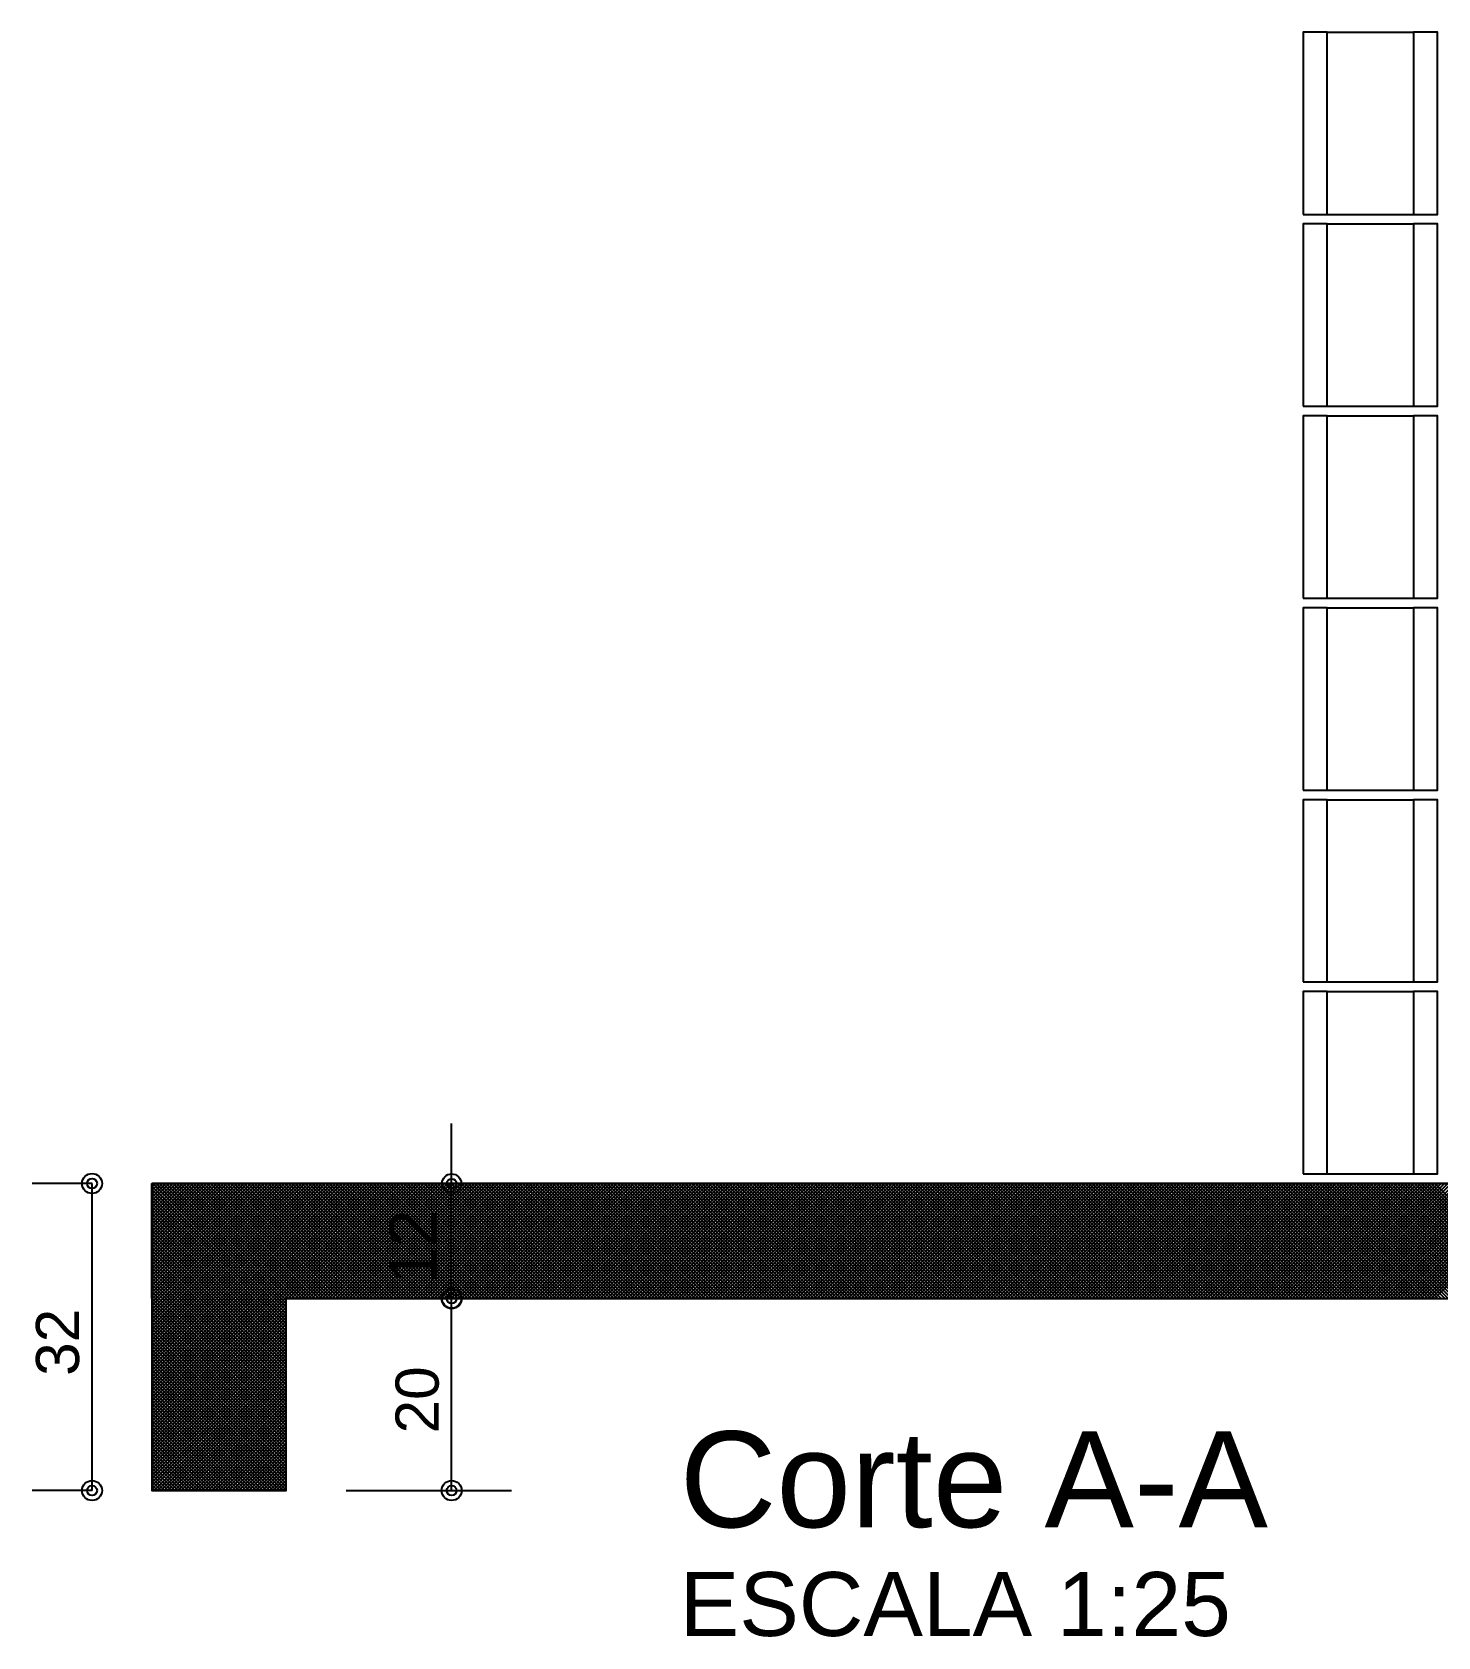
# Model space of a CAD drawing. Extents: x 0 to 119, y 0 to 84.
# Drawn here: x 35.97 to 41.83, y 22.43 to 29.12 of the extents above; entities that cross this region are included whole.
import ezdxf

# ---------------------------------------------------------------- set-up
doc = ezdxf.new("R2010")
doc.units = 0
doc.header["$MEASUREMENT"] = 0
for name, color, linetype in [('10', 252, 'CONTINUOUS'), ('24', 7, 'CONTINUOUS'), ('29', 9, 'CONTINUOUS'), ('32', 250, 'CONTINUOUS'), ('6', 178, 'CONTINUOUS'), ('9', 8, 'CONTINUOUS')]:
    doc.layers.add(name, color=color, linetype=linetype)
doc.styles.add('TQS_ARIAL', font='arial.ttf')

msp = doc.modelspace()

# ---------------------------------------------------------------- linework, layer by layer
at = {"layer": '10', "color": 252, "linetype": 'Continuous'}
for p, q in [((41.370309, 29.123759), (41.730309, 29.123759)), ((41.370309, 28.363759), (41.730309, 28.363759)), ((41.370309, 28.323759), (41.730309, 28.323759)), ((41.370309, 27.563759), (41.730309, 27.563759)), ((41.370309, 27.523759), (41.730309, 27.523759)), ((41.370309, 26.763759), (41.730309, 26.763759)), ((41.370309, 26.723759), (41.730309, 26.723759)), ((41.370309, 25.963759), (41.730309, 25.963759)), ((41.370309, 25.923759), (41.730309, 25.923759)), ((41.370309, 25.163759), (41.730309, 25.163759)), ((41.370309, 25.123759), (41.730309, 25.123759)), ((41.370309, 24.363759), (41.730309, 24.363759))]:
    msp.add_line(p, q, dxfattribs=at)
for points in [[(41.270309, 28.363759), (41.370309, 28.363759), (41.370309, 29.123759), (41.270309, 29.123759), (41.270309, 28.363759)], [(41.730309, 28.363759), (41.830309, 28.363759), (41.830309, 29.123759), (41.730309, 29.123759), (41.730309, 28.363759)], [(41.270309, 27.563759), (41.370309, 27.563759), (41.370309, 28.323759), (41.270309, 28.323759), (41.270309, 27.563759)], [(41.730309, 27.563759), (41.830309, 27.563759), (41.830309, 28.323759), (41.730309, 28.323759), (41.730309, 27.563759)], [(41.270309, 26.763759), (41.370309, 26.763759), (41.370309, 27.523759), (41.270309, 27.523759), (41.270309, 26.763759)], [(41.730309, 26.763759), (41.830309, 26.763759), (41.830309, 27.523759), (41.730309, 27.523759), (41.730309, 26.763759)], [(41.270309, 25.963759), (41.370309, 25.963759), (41.370309, 26.723759), (41.270309, 26.723759), (41.270309, 25.963759)], [(41.730309, 25.963759), (41.830309, 25.963759), (41.830309, 26.723759), (41.730309, 26.723759), (41.730309, 25.963759)], [(41.270309, 25.163759), (41.370309, 25.163759), (41.370309, 25.923759), (41.270309, 25.923759), (41.270309, 25.163759)], [(41.730309, 25.163759), (41.830309, 25.163759), (41.830309, 25.923759), (41.730309, 25.923759), (41.730309, 25.163759)], [(41.270309, 24.363759), (41.370309, 24.363759), (41.370309, 25.123759), (41.270309, 25.123759), (41.270309, 24.363759)], [(41.730309, 24.363759), (41.830309, 24.363759), (41.830309, 25.123759), (41.730309, 25.123759), (41.730309, 24.363759)]]:
    msp.add_lwpolyline(points, dxfattribs=at)
at = {"layer": '29', "color": 9, "linetype": 'Continuous'}
for p, q in [((36.470309, 23.289839), (37.504229, 24.323759)), ((36.470309, 23.303981), (37.490087, 24.323759)), ((36.470309, 23.318123), (37.475945, 24.323759)), ((36.470309, 23.332265), (37.461803, 24.323759)), ((36.470309, 23.346407), (37.44766, 24.323759)), ((36.470309, 23.360549), (37.433518, 24.323759)), ((36.470309, 23.374692), (37.419376, 24.323759)), ((36.470309, 23.388834), (37.405234, 24.323759)), ((36.470309, 23.402976), (37.391092, 24.323759)), ((36.470309, 23.417118), (37.37695, 24.323759)), ((36.470309, 23.43126), (37.362808, 24.323759)), ((36.470309, 23.445402), (37.348665, 24.323759)), ((36.470309, 23.459544), (37.334523, 24.323759)), ((36.470309, 23.473687), (37.320381, 24.323759)), ((36.470309, 23.487829), (37.306239, 24.323759)), ((36.470309, 23.501971), (37.292097, 24.323759)), ((36.470309, 23.516113), (37.277955, 24.323759)), ((36.470309, 23.530255), (37.263813, 24.323759)), ((36.470309, 23.544397), (37.249671, 24.323759)), ((36.470309, 23.558539), (37.235528, 24.323759)), ((36.470309, 23.572682), (37.221386, 24.323759)), ((36.470309, 23.586824), (37.207244, 24.323759)), ((36.470309, 23.600966), (37.193102, 24.323759)), ((36.470309, 23.615108), (37.17896, 24.323759)), ((36.470309, 23.62925), (37.164818, 24.323759)), ((36.470309, 23.643392), (37.150676, 24.323759)), ((36.470309, 23.657534), (37.136533, 24.323759)), ((36.470309, 23.671676), (37.122391, 24.323759)), ((36.470309, 23.685819), (37.108249, 24.323759)), ((36.470309, 23.699961), (37.094107, 24.323759)), ((36.470309, 23.714103), (37.079965, 24.323759)), ((36.470309, 23.728245), (37.065823, 24.323759)), ((36.470309, 23.742387), (37.051681, 24.323759)), ((36.470309, 23.756529), (37.037538, 24.323759)), ((36.470309, 23.770671), (37.023396, 24.323759)), ((36.470309, 23.784814), (37.009254, 24.323759)), ((36.470309, 23.798956), (36.995112, 24.323759)), ((36.470309, 23.813098), (36.98097, 24.323759)), ((36.470309, 23.82724), (36.966828, 24.323759)), ((36.470309, 23.841382), (36.952686, 24.323759)), ((36.470309, 23.855524), (36.938544, 24.323759)), ((36.470309, 23.869666), (36.924401, 24.323759)), ((36.470309, 23.883809), (36.910259, 24.323759)), ((36.470309, 23.897951), (36.896117, 24.323759)), ((36.470309, 23.912093), (36.881975, 24.323759)), ((36.470309, 23.926235), (36.867833, 24.323759)), ((36.470309, 23.940377), (36.853691, 24.323759)), ((36.470309, 23.954519), (36.839549, 24.323759)), ((36.470309, 23.968661), (36.825406, 24.323759)), ((36.470309, 23.982803), (36.811264, 24.323759)), ((36.470309, 23.996946), (36.797122, 24.323759)), ((36.470309, 24.011088), (36.78298, 24.323759)), ((36.470309, 24.02523), (36.768838, 24.323759)), ((36.470309, 24.039372), (36.754696, 24.323759)), ((36.470309, 24.053514), (36.740554, 24.323759)), ((36.470309, 24.067656), (36.726411, 24.323759)), ((36.470309, 24.081798), (36.712269, 24.323759)), ((36.470309, 24.095941), (36.698127, 24.323759)), ((36.470309, 24.110083), (36.683985, 24.323759)), ((36.470309, 24.124225), (36.669843, 24.323759)), ((36.470309, 24.138367), (36.655701, 24.323759)), ((36.470309, 24.152509), (36.641559, 24.323759)), ((36.470309, 24.166651), (36.627417, 24.323759)), ((36.470309, 24.180793), (36.613274, 24.323759)), ((36.470309, 24.194935), (36.599132, 24.323759)), ((36.470309, 24.209078), (36.58499, 24.323759)), ((36.470309, 24.22322), (36.570848, 24.323759)), ((36.470309, 24.237362), (36.556706, 24.323759)), ((36.470309, 24.251504), (36.542564, 24.323759)), ((36.470309, 24.265646), (36.528422, 24.323759)), ((36.470309, 24.279788), (36.514279, 24.323759)), ((36.470309, 24.29393), (36.500137, 24.323759)), ((36.470309, 24.308073), (36.485995, 24.323759)), ((36.470309, 24.322215), (36.471853, 24.323759)), ((36.470309, 24.31259), (37.030309, 23.75259)), ((36.470309, 24.298448), (37.030309, 23.738448)), ((36.473283, 24.323759), (37.030309, 23.766732)), ((36.487425, 24.323759), (37.030309, 23.780874)), ((36.501567, 24.323759), (37.030309, 23.795016)), ((36.515709, 24.323759), (37.030309, 23.809158)), ((36.529851, 24.323759), (37.030309, 23.8233)), ((36.543993, 24.323759), (37.030309, 23.837443)), ((36.558135, 24.323759), (37.038135, 23.843759)), ((36.572277, 24.323759), (37.052277, 23.843759)), ((36.58642, 24.323759), (37.06642, 23.843759)), ((36.600562, 24.323759), (37.080562, 23.843759)), ((36.614704, 24.323759), (37.094704, 23.843759)), ((36.628846, 24.323759), (37.108846, 23.843759)), ((36.642988, 24.323759), (37.122988, 23.843759)), ((36.65713, 24.323759), (37.13713, 23.843759)), ((36.671272, 24.323759), (37.151272, 23.843759)), ((36.685415, 24.323759), (37.165415, 23.843759)), ((36.699557, 24.323759), (37.179557, 23.843759)), ((36.713699, 24.323759), (37.193699, 23.843759)), ((36.727841, 24.323759), (37.207841, 23.843759)), ((36.741983, 24.323759), (37.221983, 23.843759)), ((36.756125, 24.323759), (37.236125, 23.843759)), ((36.770267, 24.323759), (37.250267, 23.843759)), ((36.784409, 24.323759), (37.264409, 23.843759)), ((36.798552, 24.323759), (37.278552, 23.843759)), ((36.812694, 24.323759), (37.292694, 23.843759)), ((36.826836, 24.323759), (37.306836, 23.843759)), ((36.840978, 24.323759), (37.320978, 23.843759)), ((36.85512, 24.323759), (37.33512, 23.843759)), ((36.869262, 24.323759), (37.349262, 23.843759)), ((36.883404, 24.323759), (37.363404, 23.843759)), ((36.897547, 24.323759), (37.377547, 23.843759)), ((36.911689, 24.323759), (37.391689, 23.843759)), ((36.925831, 24.323759), (37.405831, 23.843759)), ((36.939973, 24.323759), (37.419973, 23.843759)), ((36.954115, 24.323759), (37.434115, 23.843759)), ((36.968257, 24.323759), (37.448257, 23.843759)), ((36.982399, 24.323759), (37.462399, 23.843759)), ((36.996542, 24.323759), (37.476542, 23.843759)), ((37.010684, 24.323759), (37.490684, 23.843759)), ((37.024826, 24.323759), (37.504826, 23.843759)), ((37.038371, 23.843759), (37.518371, 24.323759)), ((37.038968, 24.323759), (37.518968, 23.843759)), ((37.052513, 23.843759), (37.532513, 24.323759)), ((37.05311, 24.323759), (37.53311, 23.843759)), ((37.066655, 23.843759), (37.546655, 24.323759)), ((37.067252, 24.323759), (37.547252, 23.843759)), ((37.080797, 23.843759), (37.560797, 24.323759)), ((37.081394, 24.323759), (37.561394, 23.843759)), ((37.09494, 23.843759), (37.57494, 24.323759)), ((37.095536, 24.323759), (37.575536, 23.843759)), ((37.109082, 23.843759), (37.589082, 24.323759)), ((37.109679, 24.323759), (37.589679, 23.843759)), ((37.123224, 23.843759), (37.603224, 24.323759)), ((37.123821, 24.323759), (37.603821, 23.843759)), ((37.137366, 23.843759), (37.617366, 24.323759)), ((37.137963, 24.323759), (37.617963, 23.843759)), ((37.151508, 23.843759), (37.631508, 24.323759)), ((37.152105, 24.323759), (37.632105, 23.843759)), ((37.16565, 23.843759), (37.64565, 24.323759)), ((37.166247, 24.323759), (37.646247, 23.843759)), ((37.179792, 23.843759), (37.659792, 24.323759)), ((37.180389, 24.323759), (37.660389, 23.843759)), ((37.193935, 23.843759), (37.673935, 24.323759)), ((37.194531, 24.323759), (37.674531, 23.843759)), ((37.208077, 23.843759), (37.688077, 24.323759)), ((37.208674, 24.323759), (37.688674, 23.843759)), ((37.222219, 23.843759), (37.702219, 24.323759)), ((37.222816, 24.323759), (37.702816, 23.843759)), ((37.236361, 23.843759), (37.716361, 24.323759)), ((37.236958, 24.323759), (37.716958, 23.843759)), ((37.250503, 23.843759), (37.730503, 24.323759)), ((37.2511, 24.323759), (37.7311, 23.843759)), ((37.264645, 23.843759), (37.744645, 24.323759)), ((37.265242, 24.323759), (37.745242, 23.843759)), ((37.278787, 23.843759), (37.758787, 24.323759)), ((37.279384, 24.323759), (37.759384, 23.843759)), ((37.29293, 23.843759), (37.77293, 24.323759)), ((37.293526, 24.323759), (37.773526, 23.843759)), ((37.307072, 23.843759), (37.787072, 24.323759)), ((37.307669, 24.323759), (37.787669, 23.843759)), ((37.321214, 23.843759), (37.801214, 24.323759)), ((37.321811, 24.323759), (37.801811, 23.843759)), ((37.335356, 23.843759), (37.815356, 24.323759)), ((37.335953, 24.323759), (37.815953, 23.843759)), ((37.349498, 23.843759), (37.829498, 24.323759)), ((37.350095, 24.323759), (37.830095, 23.843759)), ((37.36364, 23.843759), (37.84364, 24.323759)), ((37.364237, 24.323759), (37.844237, 23.843759)), ((37.377782, 23.843759), (37.857782, 24.323759)), ((37.378379, 24.323759), (37.858379, 23.843759)), ((37.391924, 23.843759), (37.871924, 24.323759)), ((37.392521, 24.323759), (37.872521, 23.843759)), ((37.406067, 23.843759), (37.886067, 24.323759)), ((37.406663, 24.323759), (37.886663, 23.843759)), ((37.420209, 23.843759), (37.900209, 24.323759)), ((37.420806, 24.323759), (37.900806, 23.843759)), ((37.434351, 23.843759), (37.914351, 24.323759)), ((37.434948, 24.323759), (37.914948, 23.843759)), ((37.448493, 23.843759), (37.928493, 24.323759)), ((37.44909, 24.323759), (37.92909, 23.843759)), ((37.462635, 23.843759), (37.942635, 24.323759)), ((37.463232, 24.323759), (37.943232, 23.843759)), ((37.476777, 23.843759), (37.956777, 24.323759)), ((37.477374, 24.323759), (37.957374, 23.843759)), ((37.490919, 23.843759), (37.970919, 24.323759)), ((37.491516, 24.323759), (37.971516, 23.843759)), ((37.505062, 23.843759), (37.985062, 24.323759)), ((37.505658, 24.323759), (37.985658, 23.843759)), ((37.519204, 23.843759), (37.999204, 24.323759)), ((37.519801, 24.323759), (37.999801, 23.843759)), ((37.533346, 23.843759), (38.013346, 24.323759)), ((37.533943, 24.323759), (38.013943, 23.843759)), ((37.547488, 23.843759), (38.027488, 24.323759)), ((37.548085, 24.323759), (38.028085, 23.843759)), ((37.56163, 23.843759), (38.04163, 24.323759)), ((37.562227, 24.323759), (38.042227, 23.843759)), ((37.575772, 23.843759), (38.055772, 24.323759)), ((37.576369, 24.323759), (38.056369, 23.843759)), ((37.589914, 23.843759), (38.069914, 24.323759)), ((37.590511, 24.323759), (38.070511, 23.843759)), ((37.604057, 23.843759), (38.084057, 24.323759)), ((37.604653, 24.323759), (38.084653, 23.843759)), ((37.618199, 23.843759), (38.098199, 24.323759)), ((37.618795, 24.323759), (38.098795, 23.843759)), ((37.632341, 23.843759), (38.112341, 24.323759)), ((37.632938, 24.323759), (38.112938, 23.843759)), ((37.646483, 23.843759), (38.126483, 24.323759)), ((37.64708, 24.323759), (38.12708, 23.843759)), ((37.660625, 23.843759), (38.140625, 24.323759)), ((37.661222, 24.323759), (38.141222, 23.843759)), ((37.674767, 23.843759), (38.154767, 24.323759)), ((37.675364, 24.323759), (38.155364, 23.843759)), ((37.688909, 23.843759), (38.168909, 24.323759)), ((37.689506, 24.323759), (38.169506, 23.843759)), ((37.703051, 23.843759), (38.183051, 24.323759)), ((37.703648, 24.323759), (38.183648, 23.843759)), ((37.717194, 23.843759), (38.197194, 24.323759)), ((37.71779, 24.323759), (38.19779, 23.843759)), ((37.731336, 23.843759), (38.211336, 24.323759)), ((37.731933, 24.323759), (38.211933, 23.843759)), ((37.745478, 23.843759), (38.225478, 24.323759)), ((37.746075, 24.323759), (38.226075, 23.843759)), ((37.75962, 23.843759), (38.23962, 24.323759)), ((37.760217, 24.323759), (38.240217, 23.843759)), ((37.773762, 23.843759), (38.253762, 24.323759)), ((37.774359, 24.323759), (38.254359, 23.843759)), ((37.787904, 23.843759), (38.267904, 24.323759)), ((37.788501, 24.323759), (38.268501, 23.843759)), ((37.802046, 23.843759), (38.282046, 24.323759)), ((37.802643, 24.323759), (38.282643, 23.843759)), ((37.816189, 23.843759), (38.296189, 24.323759)), ((37.816785, 24.323759), (38.296785, 23.843759)), ((37.830331, 23.843759), (38.310331, 24.323759)), ((37.830928, 24.323759), (38.310928, 23.843759)), ((37.844473, 23.843759), (38.324473, 24.323759)), ((37.84507, 24.323759), (38.32507, 23.843759)), ((37.858615, 23.843759), (38.338615, 24.323759)), ((37.859212, 24.323759), (38.339212, 23.843759)), ((37.872757, 23.843759), (38.352757, 24.323759)), ((37.873354, 24.323759), (38.353354, 23.843759)), ((37.886899, 23.843759), (38.366899, 24.323759)), ((37.887496, 24.323759), (38.367496, 23.843759)), ((37.901041, 23.843759), (38.381041, 24.323759)), ((37.901638, 24.323759), (38.381638, 23.843759)), ((37.915183, 23.843759), (38.395183, 24.323759)), ((37.91578, 24.323759), (38.39578, 23.843759)), ((37.929326, 23.843759), (38.409326, 24.323759)), ((37.929922, 24.323759), (38.409922, 23.843759)), ((37.943468, 23.843759), (38.423468, 24.323759)), ((37.944065, 24.323759), (38.424065, 23.843759)), ((37.95761, 23.843759), (38.43761, 24.323759)), ((37.958207, 24.323759), (38.438207, 23.843759)), ((37.971752, 23.843759), (38.451752, 24.323759)), ((37.972349, 24.323759), (38.452349, 23.843759)), ((37.985894, 23.843759), (38.465894, 24.323759)), ((37.986491, 24.323759), (38.466491, 23.843759)), ((38.000036, 23.843759), (38.480036, 24.323759)), ((38.000633, 24.323759), (38.480633, 23.843759)), ((38.014178, 23.843759), (38.494178, 24.323759)), ((38.014775, 24.323759), (38.494775, 23.843759)), ((38.028321, 23.843759), (38.508321, 24.323759)), ((38.028917, 24.323759), (38.508917, 23.843759)), ((38.042463, 23.843759), (38.522463, 24.323759)), ((38.04306, 24.323759), (38.52306, 23.843759)), ((38.056605, 23.843759), (38.536605, 24.323759)), ((38.057202, 24.323759), (38.537202, 23.843759)), ((38.070747, 23.843759), (38.550747, 24.323759)), ((38.071344, 24.323759), (38.551344, 23.843759)), ((38.084889, 23.843759), (38.564889, 24.323759)), ((38.085486, 24.323759), (38.565486, 23.843759)), ((38.099031, 23.843759), (38.579031, 24.323759)), ((38.099628, 24.323759), (38.579628, 23.843759)), ((38.113173, 23.843759), (38.593173, 24.323759)), ((38.11377, 24.323759), (38.59377, 23.843759)), ((38.127316, 23.843759), (38.607316, 24.323759)), ((38.127912, 24.323759), (38.607912, 23.843759)), ((38.141458, 23.843759), (38.621458, 24.323759)), ((38.142055, 24.323759), (38.622055, 23.843759)), ((38.1556, 23.843759), (38.6356, 24.323759)), ((38.156197, 24.323759), (38.636197, 23.843759)), ((38.169742, 23.843759), (38.649742, 24.323759)), ((38.170339, 24.323759), (38.650339, 23.843759)), ((38.183884, 23.843759), (38.663884, 24.323759)), ((38.184481, 24.323759), (38.664481, 23.843759)), ((38.198026, 23.843759), (38.678026, 24.323759)), ((38.198623, 24.323759), (38.678623, 23.843759)), ((38.212168, 23.843759), (38.692168, 24.323759)), ((38.212765, 24.323759), (38.692765, 23.843759)), ((38.22631, 23.843759), (38.70631, 24.323759)), ((38.226907, 24.323759), (38.706907, 23.843759)), ((38.240453, 23.843759), (38.720453, 24.323759)), ((38.241049, 24.323759), (38.721049, 23.843759)), ((38.254595, 23.843759), (38.734595, 24.323759)), ((38.255192, 24.323759), (38.735192, 23.843759)), ((38.268737, 23.843759), (38.748737, 24.323759)), ((38.269334, 24.323759), (38.749334, 23.843759)), ((38.282879, 23.843759), (38.762879, 24.323759)), ((38.283476, 24.323759), (38.763476, 23.843759)), ((38.297021, 23.843759), (38.777021, 24.323759)), ((38.297618, 24.323759), (38.777618, 23.843759)), ((38.311163, 23.843759), (38.791163, 24.323759)), ((38.31176, 24.323759), (38.79176, 23.843759)), ((38.325305, 23.843759), (38.805305, 24.323759)), ((38.325902, 24.323759), (38.805902, 23.843759)), ((38.339448, 23.843759), (38.819448, 24.323759)), ((38.340044, 24.323759), (38.820044, 23.843759)), ((38.35359, 23.843759), (38.83359, 24.323759)), ((38.354187, 24.323759), (38.834187, 23.843759)), ((38.367732, 23.843759), (38.847732, 24.323759)), ((38.368329, 24.323759), (38.848329, 23.843759)), ((38.381874, 23.843759), (38.861874, 24.323759)), ((38.382471, 24.323759), (38.862471, 23.843759)), ((38.396016, 23.843759), (38.876016, 24.323759)), ((38.396613, 24.323759), (38.876613, 23.843759)), ((38.410158, 23.843759), (38.890158, 24.323759)), ((38.410755, 24.323759), (38.890755, 23.843759)), ((38.4243, 23.843759), (38.9043, 24.323759)), ((38.424897, 24.323759), (38.904897, 23.843759)), ((38.438443, 23.843759), (38.918443, 24.323759)), ((38.439039, 24.323759), (38.919039, 23.843759)), ((38.452585, 23.843759), (38.932585, 24.323759)), ((38.453181, 24.323759), (38.933181, 23.843759)), ((38.466727, 23.843759), (38.946727, 24.323759)), ((38.467324, 24.323759), (38.947324, 23.843759)), ((38.480869, 23.843759), (38.960869, 24.323759)), ((38.481466, 24.323759), (38.961466, 23.843759)), ((38.495011, 23.843759), (38.975011, 24.323759)), ((38.495608, 24.323759), (38.975608, 23.843759)), ((38.509153, 23.843759), (38.989153, 24.323759)), ((38.50975, 24.323759), (38.98975, 23.843759)), ((38.523295, 23.843759), (39.003295, 24.323759)), ((38.523892, 24.323759), (39.003892, 23.843759)), ((38.537437, 23.843759), (39.017437, 24.323759)), ((38.538034, 24.323759), (39.018034, 23.843759)), ((38.55158, 23.843759), (39.03158, 24.323759)), ((38.552176, 24.323759), (39.032176, 23.843759)), ((38.565722, 23.843759), (39.045722, 24.323759)), ((38.566319, 24.323759), (39.046319, 23.843759)), ((38.579864, 23.843759), (39.059864, 24.323759)), ((38.580461, 24.323759), (39.060461, 23.843759)), ((38.594006, 23.843759), (39.074006, 24.323759)), ((38.594603, 24.323759), (39.074603, 23.843759)), ((38.608148, 23.843759), (39.088148, 24.323759)), ((38.608745, 24.323759), (39.088745, 23.843759)), ((38.62229, 23.843759), (39.10229, 24.323759)), ((38.622887, 24.323759), (39.102887, 23.843759)), ((38.636432, 23.843759), (39.116432, 24.323759)), ((38.637029, 24.323759), (39.117029, 23.843759)), ((38.650575, 23.843759), (39.130575, 24.323759)), ((38.651171, 24.323759), (39.131171, 23.843759)), ((38.664717, 23.843759), (39.144717, 24.323759)), ((38.665314, 24.323759), (39.145314, 23.843759)), ((38.678859, 23.843759), (39.158859, 24.323759)), ((38.679456, 24.323759), (39.159456, 23.843759)), ((38.693001, 23.843759), (39.173001, 24.323759)), ((38.693598, 24.323759), (39.173598, 23.843759)), ((38.707143, 23.843759), (39.187143, 24.323759)), ((38.70774, 24.323759), (39.18774, 23.843759)), ((38.721285, 23.843759), (39.201285, 24.323759)), ((38.721882, 24.323759), (39.201882, 23.843759)), ((38.735427, 23.843759), (39.215427, 24.323759)), ((38.736024, 24.323759), (39.216024, 23.843759)), ((38.749569, 23.843759), (39.229569, 24.323759)), ((38.750166, 24.323759), (39.230166, 23.843759)), ((38.763712, 23.843759), (39.243712, 24.323759)), ((38.764308, 24.323759), (39.244308, 23.843759)), ((38.777854, 23.843759), (39.257854, 24.323759)), ((38.778451, 24.323759), (39.258451, 23.843759)), ((38.791996, 23.843759), (39.271996, 24.323759)), ((38.792593, 24.323759), (39.272593, 23.843759)), ((38.806138, 23.843759), (39.286138, 24.323759)), ((38.806735, 24.323759), (39.286735, 23.843759)), ((38.82028, 23.843759), (39.30028, 24.323759)), ((38.820877, 24.323759), (39.300877, 23.843759)), ((38.834422, 23.843759), (39.314422, 24.323759)), ((38.835019, 24.323759), (39.315019, 23.843759)), ((38.848564, 23.843759), (39.328564, 24.323759)), ((38.849161, 24.323759), (39.329161, 23.843759)), ((38.862707, 23.843759), (39.342707, 24.323759)), ((38.863303, 24.323759), (39.343303, 23.843759)), ((38.876849, 23.843759), (39.356849, 24.323759)), ((38.877446, 24.323759), (39.357446, 23.843759)), ((38.890991, 23.843759), (39.370991, 24.323759)), ((38.891588, 24.323759), (39.371588, 23.843759)), ((38.905133, 23.843759), (39.385133, 24.323759)), ((38.90573, 24.323759), (39.38573, 23.843759)), ((38.919275, 23.843759), (39.399275, 24.323759)), ((38.919872, 24.323759), (39.399872, 23.843759)), ((38.933417, 23.843759), (39.413417, 24.323759)), ((38.934014, 24.323759), (39.414014, 23.843759)), ((38.947559, 23.843759), (39.427559, 24.323759)), ((38.948156, 24.323759), (39.428156, 23.843759)), ((38.961702, 23.843759), (39.441702, 24.323759)), ((38.962298, 24.323759), (39.442298, 23.843759)), ((38.975844, 23.843759), (39.455844, 24.323759)), ((38.976441, 24.323759), (39.456441, 23.843759)), ((38.989986, 23.843759), (39.469986, 24.323759)), ((38.990583, 24.323759), (39.470583, 23.843759)), ((39.004128, 23.843759), (39.484128, 24.323759)), ((39.004725, 24.323759), (39.484725, 23.843759)), ((39.01827, 23.843759), (39.49827, 24.323759)), ((39.018867, 24.323759), (39.498867, 23.843759)), ((39.032412, 23.843759), (39.512412, 24.323759)), ((39.033009, 24.323759), (39.513009, 23.843759)), ((39.046554, 23.843759), (39.526554, 24.323759)), ((39.047151, 24.323759), (39.527151, 23.843759)), ((39.060696, 23.843759), (39.540696, 24.323759)), ((39.061293, 24.323759), (39.541293, 23.843759)), ((39.074839, 23.843759), (39.554839, 24.323759)), ((39.075435, 24.323759), (39.555435, 23.843759)), ((39.088981, 23.843759), (39.568981, 24.323759)), ((39.089578, 24.323759), (39.569578, 23.843759)), ((39.103123, 23.843759), (39.583123, 24.323759)), ((39.10372, 24.323759), (39.58372, 23.843759)), ((39.117265, 23.843759), (39.597265, 24.323759)), ((39.117862, 24.323759), (39.597862, 23.843759)), ((39.131407, 23.843759), (39.611407, 24.323759)), ((39.132004, 24.323759), (39.612004, 23.843759)), ((39.145549, 23.843759), (39.625549, 24.323759)), ((39.146146, 24.323759), (39.626146, 23.843759)), ((39.159691, 23.843759), (39.639691, 24.323759)), ((39.160288, 24.323759), (39.640288, 23.843759)), ((39.173834, 23.843759), (39.653834, 24.323759)), ((39.17443, 24.323759), (39.65443, 23.843759)), ((39.187976, 23.843759), (39.667976, 24.323759)), ((39.188573, 24.323759), (39.668573, 23.843759)), ((39.202118, 23.843759), (39.682118, 24.323759)), ((39.202715, 24.323759), (39.682715, 23.843759)), ((39.21626, 23.843759), (39.69626, 24.323759)), ((39.216857, 24.323759), (39.696857, 23.843759)), ((39.230402, 23.843759), (39.710402, 24.323759)), ((39.230999, 24.323759), (39.710999, 23.843759)), ((39.244544, 23.843759), (39.724544, 24.323759)), ((39.245141, 24.323759), (39.725141, 23.843759)), ((39.258686, 23.843759), (39.738686, 24.323759)), ((39.259283, 24.323759), (39.739283, 23.843759)), ((39.272829, 23.843759), (39.752829, 24.323759)), ((39.273425, 24.323759), (39.753425, 23.843759)), ((39.286971, 23.843759), (39.766971, 24.323759)), ((39.287567, 24.323759), (39.767567, 23.843759)), ((39.301113, 23.843759), (39.781113, 24.323759)), ((39.30171, 24.323759), (39.78171, 23.843759)), ((39.315255, 23.843759), (39.795255, 24.323759)), ((39.315852, 24.323759), (39.795852, 23.843759)), ((39.329397, 23.843759), (39.809397, 24.323759)), ((39.329994, 24.323759), (39.809994, 23.843759)), ((39.343539, 23.843759), (39.823539, 24.323759)), ((39.344136, 24.323759), (39.824136, 23.843759)), ((39.357681, 23.843759), (39.837681, 24.323759)), ((39.358278, 24.323759), (39.838278, 23.843759)), ((39.371823, 23.843759), (39.851823, 24.323759)), ((39.37242, 24.323759), (39.85242, 23.843759)), ((39.385966, 23.843759), (39.865966, 24.323759)), ((39.386562, 24.323759), (39.866562, 23.843759)), ((39.400108, 23.843759), (39.880108, 24.323759)), ((39.400705, 24.323759), (39.880705, 23.843759)), ((39.41425, 23.843759), (39.89425, 24.323759)), ((39.414847, 24.323759), (39.894847, 23.843759)), ((39.428392, 23.843759), (39.908392, 24.323759)), ((39.428989, 24.323759), (39.908989, 23.843759)), ((39.442534, 23.843759), (39.922534, 24.323759)), ((39.443131, 24.323759), (39.923131, 23.843759)), ((39.456676, 23.843759), (39.936676, 24.323759)), ((39.457273, 24.323759), (39.937273, 23.843759)), ((39.470818, 23.843759), (39.950818, 24.323759)), ((39.471415, 24.323759), (39.951415, 23.843759)), ((39.484961, 23.843759), (39.964961, 24.323759)), ((39.485557, 24.323759), (39.965557, 23.843759)), ((39.499103, 23.843759), (39.979103, 24.323759)), ((39.4997, 24.323759), (39.9797, 23.843759)), ((39.513245, 23.843759), (39.993245, 24.323759)), ((39.513842, 24.323759), (39.993842, 23.843759)), ((39.527387, 23.843759), (40.007387, 24.323759)), ((39.527984, 24.323759), (40.007984, 23.843759)), ((39.541529, 23.843759), (40.021529, 24.323759)), ((39.542126, 24.323759), (40.022126, 23.843759)), ((39.555671, 23.843759), (40.035671, 24.323759)), ((39.556268, 24.323759), (40.036268, 23.843759)), ((39.569813, 23.843759), (40.049813, 24.323759)), ((39.57041, 24.323759), (40.05041, 23.843759)), ((39.583955, 23.843759), (40.063955, 24.323759)), ((39.584552, 24.323759), (40.064552, 23.843759)), ((39.598098, 23.843759), (40.078098, 24.323759)), ((39.598694, 24.323759), (40.078694, 23.843759)), ((39.61224, 23.843759), (40.09224, 24.323759)), ((39.612837, 24.323759), (40.092837, 23.843759)), ((39.626382, 23.843759), (40.106382, 24.323759)), ((39.626979, 24.323759), (40.106979, 23.843759)), ((39.640524, 23.843759), (40.120524, 24.323759)), ((39.641121, 24.323759), (40.121121, 23.843759)), ((39.654666, 23.843759), (40.134666, 24.323759)), ((39.655263, 24.323759), (40.135263, 23.843759)), ((39.668808, 23.843759), (40.148808, 24.323759)), ((39.669405, 24.323759), (40.149405, 23.843759)), ((39.68295, 23.843759), (40.16295, 24.323759)), ((39.683547, 24.323759), (40.163547, 23.843759)), ((39.697093, 23.843759), (40.177093, 24.323759)), ((39.697689, 24.323759), (40.177689, 23.843759)), ((39.711235, 23.843759), (40.191235, 24.323759)), ((39.711832, 24.323759), (40.191832, 23.843759)), ((39.725377, 23.843759), (40.205377, 24.323759)), ((39.725974, 24.323759), (40.205974, 23.843759)), ((39.739519, 23.843759), (40.219519, 24.323759)), ((39.740116, 24.323759), (40.220116, 23.843759)), ((39.753661, 23.843759), (40.233661, 24.323759)), ((39.754258, 24.323759), (40.234258, 23.843759)), ((39.767803, 23.843759), (40.247803, 24.323759)), ((39.7684, 24.323759), (40.2484, 23.843759)), ((39.781945, 23.843759), (40.261945, 24.323759)), ((39.782542, 24.323759), (40.262542, 23.843759)), ((39.796088, 23.843759), (40.276088, 24.323759)), ((39.796684, 24.323759), (40.276684, 23.843759)), ((39.81023, 23.843759), (40.29023, 24.323759)), ((39.810827, 24.323759), (40.290827, 23.843759)), ((39.824372, 23.843759), (40.304372, 24.323759)), ((39.824969, 24.323759), (40.304969, 23.843759)), ((39.838514, 23.843759), (40.318514, 24.323759)), ((39.839111, 24.323759), (40.319111, 23.843759)), ((39.852656, 23.843759), (40.332656, 24.323759)), ((39.853253, 24.323759), (40.333253, 23.843759)), ((39.866798, 23.843759), (40.346798, 24.323759)), ((39.867395, 24.323759), (40.347395, 23.843759)), ((39.88094, 23.843759), (40.36094, 24.323759)), ((39.881537, 24.323759), (40.361537, 23.843759)), ((39.895082, 23.843759), (40.375082, 24.323759)), ((39.895679, 24.323759), (40.375679, 23.843759)), ((39.909225, 23.843759), (40.389225, 24.323759)), ((39.909821, 24.323759), (40.389821, 23.843759)), ((39.923367, 23.843759), (40.403367, 24.323759)), ((39.923964, 24.323759), (40.403964, 23.843759)), ((39.937509, 23.843759), (40.417509, 24.323759)), ((39.938106, 24.323759), (40.418106, 23.843759)), ((39.951651, 23.843759), (40.431651, 24.323759)), ((39.952248, 24.323759), (40.432248, 23.843759)), ((39.965793, 23.843759), (40.445793, 24.323759)), ((39.96639, 24.323759), (40.44639, 23.843759)), ((39.979935, 23.843759), (40.459935, 24.323759)), ((39.980532, 24.323759), (40.460532, 23.843759)), ((39.994077, 23.843759), (40.474077, 24.323759)), ((39.994674, 24.323759), (40.474674, 23.843759)), ((40.00822, 23.843759), (40.48822, 24.323759)), ((40.008816, 24.323759), (40.488816, 23.843759)), ((40.022362, 23.843759), (40.502362, 24.323759)), ((40.022959, 24.323759), (40.502959, 23.843759)), ((40.036504, 23.843759), (40.516504, 24.323759)), ((40.037101, 24.323759), (40.517101, 23.843759)), ((40.050646, 23.843759), (40.530646, 24.323759)), ((40.051243, 24.323759), (40.531243, 23.843759)), ((40.064788, 23.843759), (40.544788, 24.323759)), ((40.065385, 24.323759), (40.545385, 23.843759)), ((40.07893, 23.843759), (40.55893, 24.323759)), ((40.079527, 24.323759), (40.559527, 23.843759)), ((40.093072, 23.843759), (40.573072, 24.323759)), ((40.093669, 24.323759), (40.573669, 23.843759)), ((40.107215, 23.843759), (40.587215, 24.323759)), ((40.107811, 24.323759), (40.587811, 23.843759)), ((40.121357, 23.843759), (40.601357, 24.323759)), ((40.121953, 24.323759), (40.601953, 23.843759)), ((40.135499, 23.843759), (40.615499, 24.323759)), ((40.136096, 24.323759), (40.616096, 23.843759)), ((40.149641, 23.843759), (40.629641, 24.323759)), ((40.150238, 24.323759), (40.630238, 23.843759)), ((40.163783, 23.843759), (40.643783, 24.323759)), ((40.16438, 24.323759), (40.64438, 23.843759)), ((40.177925, 23.843759), (40.657925, 24.323759)), ((40.178522, 24.323759), (40.658522, 23.843759)), ((40.192067, 23.843759), (40.672067, 24.323759)), ((40.192664, 24.323759), (40.672664, 23.843759)), ((40.206209, 23.843759), (40.686209, 24.323759)), ((40.206806, 24.323759), (40.686806, 23.843759)), ((40.220352, 23.843759), (40.700352, 24.323759)), ((40.220948, 24.323759), (40.700948, 23.843759)), ((40.234494, 23.843759), (40.714494, 24.323759)), ((40.235091, 24.323759), (40.715091, 23.843759)), ((40.248636, 23.843759), (40.728636, 24.323759)), ((40.249233, 24.323759), (40.729233, 23.843759)), ((40.262778, 23.843759), (40.742778, 24.323759)), ((40.263375, 24.323759), (40.743375, 23.843759)), ((40.27692, 23.843759), (40.75692, 24.323759)), ((40.277517, 24.323759), (40.757517, 23.843759)), ((40.291062, 23.843759), (40.771062, 24.323759)), ((40.291659, 24.323759), (40.771659, 23.843759)), ((40.305204, 23.843759), (40.785204, 24.323759)), ((40.305801, 24.323759), (40.785801, 23.843759)), ((40.319347, 23.843759), (40.799347, 24.323759)), ((40.319943, 24.323759), (40.799943, 23.843759)), ((40.333489, 23.843759), (40.813489, 24.323759)), ((40.334086, 24.323759), (40.814086, 23.843759)), ((40.347631, 23.843759), (40.827631, 24.323759)), ((40.348228, 24.323759), (40.828228, 23.843759)), ((40.361773, 23.843759), (40.841773, 24.323759)), ((40.36237, 24.323759), (40.84237, 23.843759)), ((40.375915, 23.843759), (40.855915, 24.323759)), ((40.376512, 24.323759), (40.856512, 23.843759)), ((40.390057, 23.843759), (40.870057, 24.323759)), ((40.390654, 24.323759), (40.870654, 23.843759)), ((40.404199, 23.843759), (40.884199, 24.323759)), ((40.404796, 24.323759), (40.884796, 23.843759)), ((40.418341, 23.843759), (40.898341, 24.323759)), ((40.418938, 24.323759), (40.898938, 23.843759)), ((40.432484, 23.843759), (40.912484, 24.323759)), ((40.43308, 24.323759), (40.91308, 23.843759)), ((40.446626, 23.843759), (40.926626, 24.323759)), ((40.447223, 24.323759), (40.927223, 23.843759)), ((40.460768, 23.843759), (40.940768, 24.323759)), ((40.461365, 24.323759), (40.941365, 23.843759)), ((40.47491, 23.843759), (40.95491, 24.323759)), ((40.475507, 24.323759), (40.955507, 23.843759)), ((40.489052, 23.843759), (40.969052, 24.323759)), ((40.489649, 24.323759), (40.969649, 23.843759)), ((40.503194, 23.843759), (40.983194, 24.323759)), ((40.503791, 24.323759), (40.983791, 23.843759)), ((40.517336, 23.843759), (40.997336, 24.323759)), ((40.517933, 24.323759), (40.997933, 23.843759)), ((40.531479, 23.843759), (41.011479, 24.323759)), ((40.532075, 24.323759), (41.012075, 23.843759)), ((40.545621, 23.843759), (41.025621, 24.323759)), ((40.546218, 24.323759), (41.026218, 23.843759)), ((40.559763, 23.843759), (41.039763, 24.323759)), ((40.56036, 24.323759), (41.04036, 23.843759)), ((40.573905, 23.843759), (41.053905, 24.323759)), ((40.574502, 24.323759), (41.054502, 23.843759)), ((40.588047, 23.843759), (41.068047, 24.323759)), ((40.588644, 24.323759), (41.068644, 23.843759)), ((40.602189, 23.843759), (41.082189, 24.323759)), ((40.602786, 24.323759), (41.082786, 23.843759)), ((40.616331, 23.843759), (41.096331, 24.323759)), ((40.616928, 24.323759), (41.096928, 23.843759)), ((40.630474, 23.843759), (41.110474, 24.323759)), ((40.63107, 24.323759), (41.11107, 23.843759)), ((40.644616, 23.843759), (41.124616, 24.323759)), ((40.645213, 24.323759), (41.125213, 23.843759)), ((40.658758, 23.843759), (41.138758, 24.323759)), ((40.659355, 24.323759), (41.139355, 23.843759)), ((40.6729, 23.843759), (41.1529, 24.323759)), ((40.673497, 24.323759), (41.153497, 23.843759)), ((40.687042, 23.843759), (41.167042, 24.323759)), ((40.687639, 24.323759), (41.167639, 23.843759)), ((40.701184, 23.843759), (41.181184, 24.323759)), ((40.701781, 24.323759), (41.181781, 23.843759)), ((40.715326, 23.843759), (41.195326, 24.323759)), ((40.715923, 24.323759), (41.195923, 23.843759)), ((40.729468, 23.843759), (41.209468, 24.323759)), ((40.730065, 24.323759), (41.210065, 23.843759)), ((40.743611, 23.843759), (41.223611, 24.323759)), ((40.744207, 24.323759), (41.224207, 23.843759)), ((40.757753, 23.843759), (41.237753, 24.323759)), ((40.75835, 24.323759), (41.23835, 23.843759)), ((40.771895, 23.843759), (41.251895, 24.323759)), ((40.772492, 24.323759), (41.252492, 23.843759)), ((40.786037, 23.843759), (41.266037, 24.323759)), ((40.786634, 24.323759), (41.266634, 23.843759)), ((40.800179, 23.843759), (41.280179, 24.323759)), ((40.800776, 24.323759), (41.280776, 23.843759)), ((40.814321, 23.843759), (41.294321, 24.323759)), ((40.814918, 24.323759), (41.294918, 23.843759)), ((40.828463, 23.843759), (41.308463, 24.323759)), ((40.82906, 24.323759), (41.30906, 23.843759)), ((40.842606, 23.843759), (41.322606, 24.323759)), ((40.843202, 24.323759), (41.323202, 23.843759)), ((40.856748, 23.843759), (41.336748, 24.323759)), ((40.857345, 24.323759), (41.337345, 23.843759)), ((40.87089, 23.843759), (41.35089, 24.323759)), ((40.871487, 24.323759), (41.351487, 23.843759)), ((40.885032, 23.843759), (41.365032, 24.323759)), ((40.885629, 24.323759), (41.365629, 23.843759)), ((40.899174, 23.843759), (41.379174, 24.323759)), ((40.899771, 24.323759), (41.379771, 23.843759)), ((40.913316, 23.843759), (41.393316, 24.323759)), ((40.913913, 24.323759), (41.393913, 23.843759)), ((40.927458, 23.843759), (41.407458, 24.323759)), ((40.928055, 24.323759), (41.408055, 23.843759)), ((40.941601, 23.843759), (41.421601, 24.323759)), ((40.942197, 24.323759), (41.422197, 23.843759)), ((40.955743, 23.843759), (41.435743, 24.323759)), ((40.956339, 24.323759), (41.436339, 23.843759)), ((40.969885, 23.843759), (41.449885, 24.323759)), ((40.970482, 24.323759), (41.450482, 23.843759)), ((40.984027, 23.843759), (41.464027, 24.323759)), ((40.984624, 24.323759), (41.464624, 23.843759)), ((40.998169, 23.843759), (41.478169, 24.323759)), ((40.998766, 24.323759), (41.478766, 23.843759)), ((41.012311, 23.843759), (41.492311, 24.323759)), ((41.012908, 24.323759), (41.492908, 23.843759)), ((41.026453, 23.843759), (41.506453, 24.323759)), ((41.02705, 24.323759), (41.50705, 23.843759)), ((41.040595, 23.843759), (41.520595, 24.323759)), ((41.041192, 24.323759), (41.521192, 23.843759)), ((41.054738, 23.843759), (41.534738, 24.323759)), ((41.055334, 24.323759), (41.535334, 23.843759)), ((41.06888, 23.843759), (41.54888, 24.323759)), ((41.069477, 24.323759), (41.549477, 23.843759)), ((41.083022, 23.843759), (41.563022, 24.323759)), ((41.083619, 24.323759), (41.563619, 23.843759)), ((41.097164, 23.843759), (41.577164, 24.323759)), ((41.097761, 24.323759), (41.577761, 23.843759)), ((41.111306, 23.843759), (41.591306, 24.323759)), ((41.111903, 24.323759), (41.591903, 23.843759)), ((41.125448, 23.843759), (41.605448, 24.323759)), ((41.126045, 24.323759), (41.606045, 23.843759)), ((41.13959, 23.843759), (41.61959, 24.323759)), ((41.140187, 24.323759), (41.620187, 23.843759)), ((41.153733, 23.843759), (41.633733, 24.323759)), ((41.154329, 24.323759), (41.634329, 23.843759)), ((41.167875, 23.843759), (41.647875, 24.323759)), ((41.168472, 24.323759), (41.648472, 23.843759)), ((41.182017, 23.843759), (41.662017, 24.323759)), ((41.182614, 24.323759), (41.662614, 23.843759)), ((41.196159, 23.843759), (41.676159, 24.323759)), ((41.196756, 24.323759), (41.676756, 23.843759)), ((41.210301, 23.843759), (41.690301, 24.323759)), ((41.210898, 24.323759), (41.690898, 23.843759)), ((41.224443, 23.843759), (41.704443, 24.323759)), ((41.22504, 24.323759), (41.70504, 23.843759)), ((41.238585, 23.843759), (41.718585, 24.323759)), ((41.239182, 24.323759), (41.719182, 23.843759)), ((41.252727, 23.843759), (41.732727, 24.323759)), ((41.253324, 24.323759), (41.733324, 23.843759)), ((41.26687, 23.843759), (41.74687, 24.323759)), ((41.267466, 24.323759), (41.747466, 23.843759)), ((41.281012, 23.843759), (41.761012, 24.323759)), ((41.281609, 24.323759), (41.761609, 23.843759)), ((41.295154, 23.843759), (41.775154, 24.323759)), ((41.295751, 24.323759), (41.775751, 23.843759)), ((41.309296, 23.843759), (41.789296, 24.323759)), ((41.309893, 24.323759), (41.789893, 23.843759)), ((41.323438, 23.843759), (41.803438, 24.323759)), ((41.324035, 24.323759), (41.804035, 23.843759)), ((41.33758, 23.843759), (41.81758, 24.323759)), ((41.338177, 24.323759), (41.818177, 23.843759)), ((41.351722, 23.843759), (41.831722, 24.323759)), ((41.352319, 24.323759), (41.832319, 23.843759)), ((41.365865, 23.843759), (41.845865, 24.323759)), ((41.366461, 24.323759), (41.846461, 23.843759)), ((41.380007, 23.843759), (41.860007, 24.323759)), ((41.380604, 24.323759), (41.860604, 23.843759)), ((41.394149, 23.843759), (41.874149, 24.323759)), ((41.394746, 24.323759), (41.874746, 23.843759)), ((41.408291, 23.843759), (41.888291, 24.323759)), ((41.408888, 24.323759), (41.888888, 23.843759)), ((41.422433, 23.843759), (41.902433, 24.323759)), ((41.42303, 24.323759), (41.90303, 23.843759)), ((41.436575, 23.843759), (41.916575, 24.323759)), ((41.437172, 24.323759), (41.917172, 23.843759)), ((41.450717, 23.843759), (41.930717, 24.323759)), ((41.451314, 24.323759), (41.931314, 23.843759)), ((41.46486, 23.843759), (41.94486, 24.323759)), ((41.465456, 24.323759), (41.945456, 23.843759)), ((41.479002, 23.843759), (41.959002, 24.323759)), ((41.479599, 24.323759), (41.959599, 23.843759)), ((41.493144, 23.843759), (41.973144, 24.323759)), ((41.493741, 24.323759), (41.973741, 23.843759)), ((41.507286, 23.843759), (41.987286, 24.323759)), ((41.507883, 24.323759), (41.987883, 23.843759)), ((41.521428, 23.843759), (42.001428, 24.323759)), ((41.522025, 24.323759), (42.002025, 23.843759)), ((41.53557, 23.843759), (42.01557, 24.323759)), ((41.536167, 24.323759), (42.016167, 23.843759)), ((41.549712, 23.843759), (42.029712, 24.323759)), ((41.550309, 24.323759), (42.030309, 23.843759)), ((41.563854, 23.843759), (42.043854, 24.323759)), ((41.564451, 24.323759), (42.044451, 23.843759)), ((41.577997, 23.843759), (42.057997, 24.323759)), ((41.578593, 24.323759), (42.058593, 23.843759)), ((41.592139, 23.843759), (42.072139, 24.323759)), ((41.592736, 24.323759), (42.072736, 23.843759)), ((41.606281, 23.843759), (42.086281, 24.323759)), ((41.606878, 24.323759), (42.086878, 23.843759)), ((41.620423, 23.843759), (42.100423, 24.323759)), ((41.62102, 24.323759), (42.10102, 23.843759)), ((41.634565, 23.843759), (42.114565, 24.323759)), ((41.635162, 24.323759), (42.115162, 23.843759)), ((41.648707, 23.843759), (42.128707, 24.323759)), ((41.649304, 24.323759), (42.129304, 23.843759)), ((41.662849, 23.843759), (42.142849, 24.323759)), ((41.663446, 24.323759), (42.143446, 23.843759)), ((41.676992, 23.843759), (42.156992, 24.323759)), ((41.677588, 24.323759), (42.157588, 23.843759)), ((41.691134, 23.843759), (42.171134, 24.323759)), ((41.691731, 24.323759), (42.171731, 23.843759)), ((41.705276, 23.843759), (42.185276, 24.323759)), ((41.705873, 24.323759), (42.185873, 23.843759)), ((41.719418, 23.843759), (42.199418, 24.323759)), ((41.720015, 24.323759), (42.200015, 23.843759)), ((41.73356, 23.843759), (42.21356, 24.323759)), ((41.734157, 24.323759), (42.214157, 23.843759)), ((41.747702, 23.843759), (42.227702, 24.323759)), ((41.748299, 24.323759), (42.228299, 23.843759)), ((41.761844, 23.843759), (42.241844, 24.323759)), ((41.762441, 24.323759), (42.242441, 23.843759)), ((41.775987, 23.843759), (42.255987, 24.323759)), ((41.776583, 24.323759), (42.256583, 23.843759)), ((41.790129, 23.843759), (42.270129, 24.323759)), ((41.790725, 24.323759), (42.270725, 23.843759)), ((41.804271, 23.843759), (42.284271, 24.323759)), ((41.804868, 24.323759), (42.284868, 23.843759)), ((41.818413, 23.843759), (42.298413, 24.323759)), ((41.81901, 24.323759), (42.29901, 23.843759)), ((36.470309, 24.284305), (37.030309, 23.724305)), ((36.470309, 24.270163), (37.030309, 23.710163)), ((36.470309, 24.256021), (37.030309, 23.696021)), ((36.470309, 24.241879), (37.030309, 23.681879)), ((36.470309, 24.227737), (37.030309, 23.667737)), ((36.470309, 24.213595), (37.030309, 23.653595)), ((36.470309, 24.199453), (37.030309, 23.639453)), ((36.470309, 24.18531), (37.030309, 23.62531)), ((36.470309, 24.171168), (37.030309, 23.611168)), ((36.470309, 24.157026), (37.030309, 23.597026)), ((36.470309, 24.142884), (37.030309, 23.582884)), ((36.470309, 24.128742), (37.030309, 23.568742)), ((36.470309, 24.1146), (37.030309, 23.5546)), ((36.470309, 24.100458), (37.030309, 23.540458)), ((36.470309, 24.086316), (37.030309, 23.526316)), ((36.470309, 24.072173), (37.030309, 23.512173)), ((36.470309, 24.058031), (37.030309, 23.498031)), ((36.470309, 24.043889), (37.030309, 23.483889)), ((36.470309, 24.029747), (37.030309, 23.469747)), ((36.470309, 24.015605), (37.030309, 23.455605)), ((36.470309, 24.001463), (37.030309, 23.441463)), ((36.470309, 23.987321), (37.030309, 23.427321)), ((36.470309, 23.973178), (37.030309, 23.413178)), ((36.470309, 23.959036), (37.030309, 23.399036)), ((36.470309, 23.944894), (37.030309, 23.384894)), ((36.470309, 23.930752), (37.030309, 23.370752)), ((36.470309, 23.91661), (37.030309, 23.35661)), ((36.470309, 23.902468), (37.030309, 23.342468)), ((36.470309, 23.888326), (37.030309, 23.328326)), ((36.470309, 23.874183), (37.030309, 23.314183)), ((36.470309, 23.860041), (37.030309, 23.300041)), ((36.470309, 23.845899), (37.030309, 23.285899)), ((36.470309, 23.275697), (37.030309, 23.835697)), ((36.470309, 23.831757), (37.030309, 23.271757)), ((36.470309, 23.261555), (37.030309, 23.821555)), ((36.470309, 23.817615), (37.030309, 23.257615)), ((36.470309, 23.247412), (37.030309, 23.807412)), ((36.470309, 23.803473), (37.030309, 23.243473)), ((36.470309, 23.23327), (37.030309, 23.79327)), ((36.470309, 23.789331), (37.030309, 23.229331)), ((36.470309, 23.219128), (37.030309, 23.779128)), ((36.470309, 23.775189), (37.030309, 23.215189)), ((36.470309, 23.204986), (37.030309, 23.764986)), ((36.470309, 23.761046), (37.030309, 23.201046)), ((36.470309, 23.190844), (37.030309, 23.750844)), ((36.470309, 23.746904), (37.030309, 23.186904)), ((36.470309, 23.176702), (37.030309, 23.736702)), ((36.470309, 23.732762), (37.030309, 23.172762)), ((36.470309, 23.16256), (37.030309, 23.72256)), ((36.470309, 23.71862), (37.030309, 23.15862)), ((36.470309, 23.148417), (37.030309, 23.708417)), ((36.470309, 23.704478), (37.030309, 23.144478)), ((36.470309, 23.134275), (37.030309, 23.694275)), ((36.470309, 23.690336), (37.030309, 23.130336)), ((36.470309, 23.120133), (37.030309, 23.680133)), ((36.470309, 23.676194), (37.030309, 23.116194)), ((36.470309, 23.105991), (37.030309, 23.665991)), ((36.470309, 23.662051), (37.030309, 23.102051)), ((36.470309, 23.091849), (37.030309, 23.651849)), ((36.470309, 23.647909), (37.030309, 23.087909)), ((36.470309, 23.077707), (37.030309, 23.637707)), ((36.470309, 23.633767), (37.030309, 23.073767)), ((36.470309, 23.063565), (37.030309, 23.623565)), ((36.470309, 23.619625), (37.030309, 23.059625)), ((36.470309, 23.049423), (37.030309, 23.609423)), ((36.470309, 23.605483), (37.030309, 23.045483)), ((36.470309, 23.591341), (37.017891, 23.043759)), ((36.470309, 23.577199), (37.003749, 23.043759)), ((36.470309, 23.563057), (36.989607, 23.043759)), ((36.478787, 23.043759), (37.030309, 23.59528)), ((36.49293, 23.043759), (37.030309, 23.581138)), ((36.507072, 23.043759), (37.030309, 23.566996)), ((36.521214, 23.043759), (37.030309, 23.552854)), ((36.470309, 23.548914), (36.975465, 23.043759)), ((36.470309, 23.534772), (36.961323, 23.043759)), ((36.470309, 23.52063), (36.947181, 23.043759)), ((36.470309, 23.506488), (36.933039, 23.043759)), ((36.470309, 23.492346), (36.918897, 23.043759)), ((36.535356, 23.043759), (37.030309, 23.538712)), ((36.549498, 23.043759), (37.030309, 23.52457)), ((36.56364, 23.043759), (37.030309, 23.510428)), ((36.577782, 23.043759), (37.030309, 23.496285)), ((36.470309, 23.478204), (36.904754, 23.043759)), ((36.470309, 23.464062), (36.890612, 23.043759)), ((36.470309, 23.449919), (36.87647, 23.043759)), ((36.470309, 23.435777), (36.862328, 23.043759)), ((36.470309, 23.421635), (36.848186, 23.043759)), ((36.591924, 23.043759), (37.030309, 23.482143)), ((36.606067, 23.043759), (37.030309, 23.468001)), ((36.620209, 23.043759), (37.030309, 23.453859)), ((36.634351, 23.043759), (37.030309, 23.439717)), ((36.648493, 23.043759), (37.030309, 23.425575)), ((36.470309, 23.407493), (36.834044, 23.043759)), ((36.470309, 23.393351), (36.819902, 23.043759)), ((36.470309, 23.379209), (36.805759, 23.043759)), ((36.470309, 23.365067), (36.791617, 23.043759)), ((36.470309, 23.350924), (36.777475, 23.043759)), ((36.662635, 23.043759), (37.030309, 23.411433)), ((36.676777, 23.043759), (37.030309, 23.39729)), ((36.690919, 23.043759), (37.030309, 23.383148)), ((36.705062, 23.043759), (37.030309, 23.369006)), ((36.719204, 23.043759), (37.030309, 23.354864)), ((36.470309, 23.336782), (36.763333, 23.043759)), ((36.470309, 23.32264), (36.749191, 23.043759)), ((36.470309, 23.308498), (36.735049, 23.043759)), ((36.470309, 23.294356), (36.720907, 23.043759)), ((36.733346, 23.043759), (37.030309, 23.340722)), ((36.747488, 23.043759), (37.030309, 23.32658)), ((36.76163, 23.043759), (37.030309, 23.312438)), ((36.775772, 23.043759), (37.030309, 23.298296)), ((36.789914, 23.043759), (37.030309, 23.284153)), ((36.470309, 23.280214), (36.706764, 23.043759)), ((36.470309, 23.266072), (36.692622, 23.043759)), ((36.470309, 23.25193), (36.67848, 23.043759)), ((36.470309, 23.237787), (36.664338, 23.043759)), ((36.470309, 23.223645), (36.650196, 23.043759)), ((36.804057, 23.043759), (37.030309, 23.270011)), ((36.818199, 23.043759), (37.030309, 23.255869)), ((36.832341, 23.043759), (37.030309, 23.241727)), ((36.846483, 23.043759), (37.030309, 23.227585)), ((36.470309, 23.209503), (36.636054, 23.043759)), ((36.470309, 23.195361), (36.621912, 23.043759)), ((36.470309, 23.181219), (36.60777, 23.043759)), ((36.470309, 23.167077), (36.593627, 23.043759)), ((36.470309, 23.152935), (36.579485, 23.043759)), ((36.860625, 23.043759), (37.030309, 23.213443)), ((36.874767, 23.043759), (37.030309, 23.199301)), ((36.888909, 23.043759), (37.030309, 23.185158)), ((36.903051, 23.043759), (37.030309, 23.171016)), ((36.917194, 23.043759), (37.030309, 23.156874)), ((36.470309, 23.138792), (36.565343, 23.043759)), ((36.470309, 23.12465), (36.551201, 23.043759)), ((36.470309, 23.110508), (36.537059, 23.043759)), ((36.470309, 23.096366), (36.522917, 23.043759)), ((36.470309, 23.082224), (36.508775, 23.043759)), ((36.931336, 23.043759), (37.030309, 23.142732)), ((36.945478, 23.043759), (37.030309, 23.12859)), ((36.95962, 23.043759), (37.030309, 23.114448)), ((36.973762, 23.043759), (37.030309, 23.100306)), ((36.987904, 23.043759), (37.030309, 23.086163)), ((36.470309, 23.068082), (36.494632, 23.043759)), ((36.470309, 23.05394), (36.48049, 23.043759)), ((37.002046, 23.043759), (37.030309, 23.072021)), ((37.016189, 23.043759), (37.030309, 23.057879))]:
    msp.add_line(p, q, dxfattribs=at)
msp.add_lwpolyline([(36.470309, 24.323759), (36.470309, 23.043759), (37.030309, 23.043759), (37.030309, 23.843759), (44.610165, 23.843759), (44.610165, 24.057092), (44.410165, 24.123759), (44.810165, 24.123759), (44.610165, 24.190425), (44.610165, 24.323759), (41.270309, 24.323759), (37.030309, 24.323759), (37.030309, 24.323759), (36.470309, 24.323759)], dxfattribs=at)
at = {"layer": '32', "color": 250, "linetype": 'Continuous'}
for p, q in [((37.71972, 23.593759), (37.71972, 24.573759)), ((36.220309, 24.323759), (35.970309, 24.323759)), ((36.220309, 23.043759), (36.220309, 24.323759)), ((36.470309, 24.323759), (36.470309, 24.323759)), ((37.030309, 24.323759), (37.030309, 24.323759)), ((37.030309, 24.323759), (37.030309, 24.323759)), ((37.030309, 24.323759), (37.030309, 24.323759)), ((37.681551, 24.323759), (37.46972, 24.323759)), ((37.931551, 24.323759), (37.931551, 24.323759)), ((41.270309, 24.323759), (41.270309, 24.323759)), ((41.270309, 24.323759), (41.270309, 24.323759)), ((37.030309, 23.843759), (37.030309, 23.843759)), ((37.280309, 23.843759), (37.96972, 23.843759)), ((37.71972, 23.843759), (37.46972, 23.843759)), ((37.71972, 23.043759), (37.71972, 23.843759)), ((37.96972, 23.843759), (37.96972, 23.843759)), ((36.220309, 23.043759), (35.970309, 23.043759)), ((36.470309, 23.043759), (36.470309, 23.043759)), ((37.030309, 23.043759), (37.030309, 23.043759)), ((37.280309, 23.043759), (37.96972, 23.043759))]:
    msp.add_line(p, q, dxfattribs=at)
for centre, radius in [((36.220309, 24.323759), 0.041625), ((37.71972, 24.323759), 0.04), ((36.220309, 24.323759), 0.02075), ((37.71972, 24.323759), 0.02), ((37.71972, 23.843759), 0.041625), ((37.71972, 23.843759), 0.04), ((37.71972, 23.843759), 0.02075), ((37.71972, 23.843759), 0.02), ((36.220309, 23.043759), 0.041625), ((37.71972, 23.043759), 0.041625), ((36.220309, 23.043759), 0.02075), ((37.71972, 23.043759), 0.02075)]:
    msp.add_circle(centre, radius, dxfattribs=at)
at = {"layer": '6', "color": 178, "linetype": 'Continuous'}
for p, q in [((36.470309, 23.843759), (36.470309, 24.323759)), ((36.470309, 24.323759), (37.030309, 24.323759)), ((37.030309, 24.323759), (37.030309, 24.323759))]:
    msp.add_line(p, q, dxfattribs=at)
for points in [[(36.470309, 24.323759), (36.470309, 23.043759), (37.030309, 23.043759), (37.030309, 23.843759), (41.270309, 23.843759)], [(37.030309, 23.843759), (44.610165, 23.843759), (44.610165, 24.057092), (44.410165, 24.123759), (44.810165, 24.123759), (44.610165, 24.190425), (44.610165, 24.323759)], [(37.030309, 24.323759), (41.270309, 24.323759), (44.610165, 24.323759)]]:
    msp.add_lwpolyline(points, dxfattribs=at)
at = {"layer": '9', "color": 8, "linetype": 'Continuous'}
msp.add_line((36.470309, 24.323759), (36.470309, 23.843759), dxfattribs=at)

# ---------------------------------------------------------------- texts
at = {"layer": '24', "color": 7, "linetype": 'Continuous', "style": 'TQS_ARIAL'}
for s, height, p in [('Corte A-A', 0.4, (38.670653, 22.890685)), ('ESCALA 1:25', 0.266667, (38.670653, 22.437352))]:
    msp.add_text(s, height=height, dxfattribs=at).set_placement(p)
at = {"layer": '32', "color": 250, "linetype": 'Continuous', "style": 'TQS_ARIAL'}
for s, height, p in [('12', 0.2, (37.65972, 23.903759)), ('32', 0.18, (36.166309, 23.521759)), ('20', 0.18, (37.66572, 23.281759))]:
    msp.add_text(s, height=height, rotation=90, dxfattribs=at).set_placement(p)

doc.saveas('drawing.dxf')
